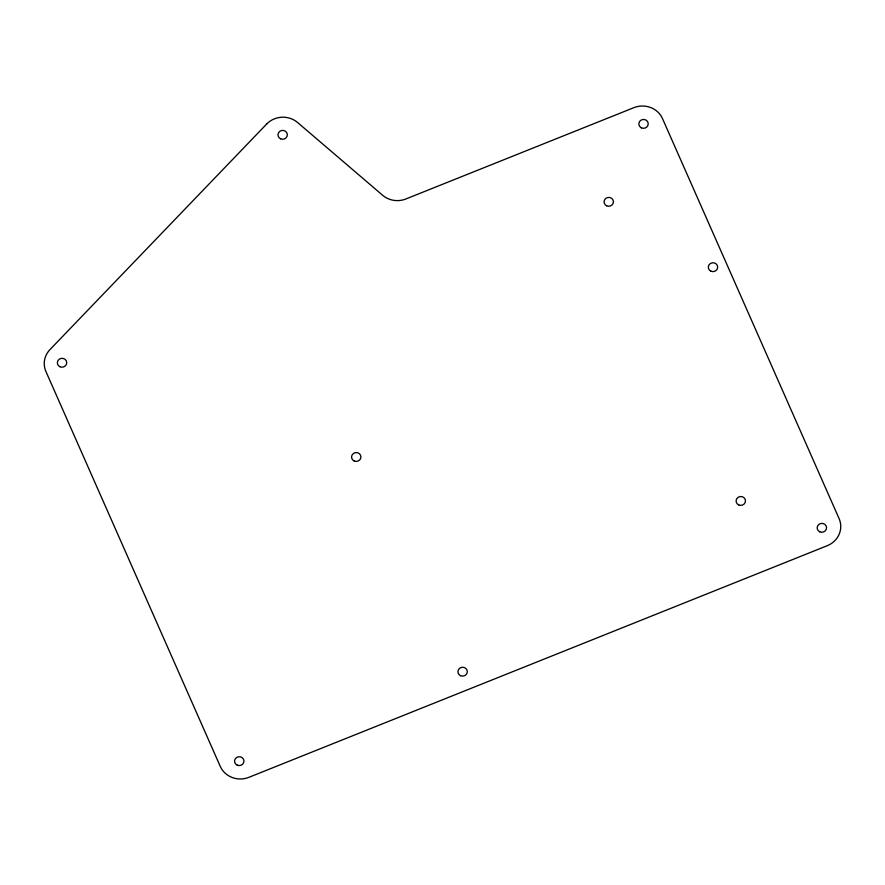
<?xml version="1.0" encoding="UTF-8"?>
<svg xmlns="http://www.w3.org/2000/svg" width="885" height="885" viewBox="0 0 885 885"><rect width="100%" height="100%" fill="white"/><g stroke="black" fill="none" stroke-linecap="round" stroke-linejoin="round"><path stroke-width="1.33" d="M266.639 124.055L49.991 349.575A21.915 20.676 -4.3 0 0 45.92 371.501L220.265 766.399A21.915 20.676 -4.3 0 0 248.895 777.329L827.254 545.702A21.915 20.676 -4.3 0 0 839.08 518.566L662.5 118.601A21.915 20.676 -4.3 0 0 633.87 107.671L405.894 198.97A21.915 20.676 -4.3 0 1 382.707 195.32L297.581 122.495A21.915 20.676 -4.3 0 0 266.639 124.055M280.589 138.812A4.691 4.436 -4.3 0 0 287.337 134.487A4.691 4.436 -4.3 0 0 280.047 131.157A4.691 4.436 -4.3 0 0 280.589 138.812M354.177 460.985A4.691 4.436 -4.3 0 0 360.925 456.66A4.691 4.436 -4.3 0 0 353.635 453.33A4.691 4.436 -4.3 0 0 354.177 460.985M460.543 675.686A4.691 4.436 -4.3 0 0 467.302 671.361A4.691 4.436 -4.3 0 0 460.001 668.031A4.691 4.436 -4.3 0 0 460.543 675.686M819.787 531.819A4.691 4.436 -4.3 0 0 826.546 527.482A4.691 4.436 -4.3 0 0 819.244 524.152A4.691 4.436 -4.3 0 0 819.787 531.819M710.909 271.186A4.691 4.436 -4.3 0 0 717.669 266.861A4.691 4.436 -4.3 0 0 710.378 263.531A4.691 4.436 -4.3 0 0 710.909 271.186M641.448 127.86A4.691 4.436 -4.3 0 0 648.207 123.535A4.691 4.436 -4.3 0 0 640.917 120.205A4.691 4.436 -4.3 0 0 641.448 127.86M606.667 205.818A4.691 4.436 -4.3 0 0 613.416 201.492A4.691 4.436 -4.3 0 0 606.125 198.163A4.691 4.436 -4.3 0 0 606.667 205.818M738.721 504.937A4.691 4.436 -4.3 0 0 745.469 500.611A4.691 4.436 -4.3 0 0 738.178 497.281A4.691 4.436 -4.3 0 0 738.721 504.937M237.18 765.149A4.691 4.436 -4.3 0 0 243.928 760.812A4.691 4.436 -4.3 0 0 236.638 757.483A4.691 4.436 -4.3 0 0 237.18 765.149M59.959 366.744A4.691 4.436 -4.3 0 0 66.718 362.419A4.691 4.436 -4.3 0 0 59.417 359.089A4.691 4.436 -4.3 0 0 59.959 366.744"/></g></svg>
